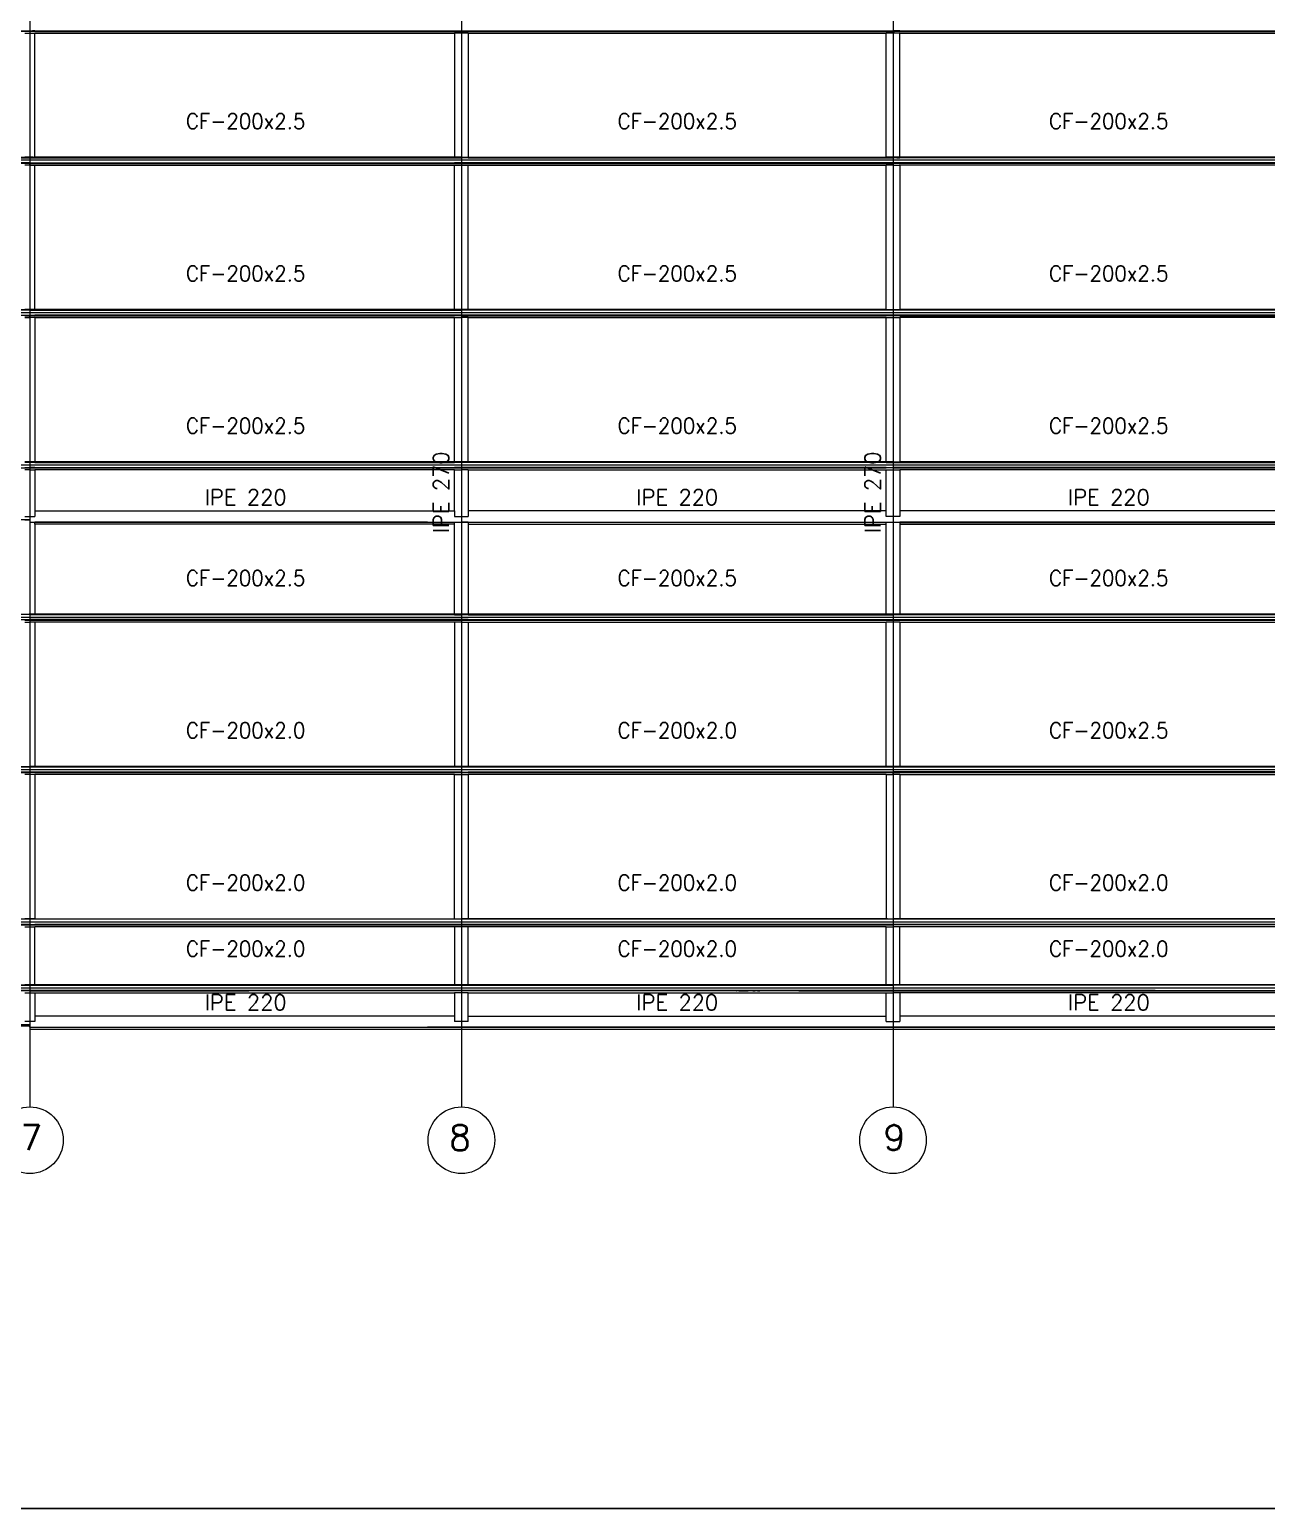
# Model space of a CAD drawing. Header units: millimetres. Extents: x 0 to 149, y -64 to 103.
# Drawn here: x 71.74 to 83.92, y -15.55 to -0.99 of the extents above; entities that cross this region are included whole.
import ezdxf
from ezdxf.enums import TextEntityAlignment as Align

# ---------------------------------------------------------------- set-up
doc = ezdxf.new("R2010")
doc.units = ezdxf.units.MM
for name, color, linetype, lineweight in [('BARRAS_DE_ACERO', 7, 'Continuous', 9), ('COTAS', 13, 'Continuous', 9), ('ejes', 251, 'Continuous', 0), ('REFERENCIA_DE_LAS_BARRAS', 2, 'Continuous', 9)]:
    doc.layers.add(name, color=color, linetype=linetype, lineweight=lineweight)
doc.styles.add('CYPETXT', font='romans__.ttf', dxfattribs={"height": 0.2})
doc.styles.get("Standard").update_dxf_attribs({"font": 'txt.shx'})

# ---------------------------------------------------------------- blocks, each defined once
blk = doc.blocks.new('DIN_A3')
blk.add_line((54.231, -15.551), (96.231, -15.551))

msp = doc.modelspace()

# ---------------------------------------------------------------- linework, layer by layer
at = {"layer": 'BARRAS_DE_ACERO'}
for p, q in [((71.741, -1.002), (69.253, -1.002)), ((69.253, -1.003), (75.992, -1.003)), ((69.363, -0.999), (71.741, -0.999)), ((71.741, -1.001), (69.363, -1.001)), ((71.788, -1.004), (69.363, -1.004)), ((71.741, -0.999), (71.764, -0.999)), ((71.788, -1.001), (71.741, -1.001)), ((76.053, -1.002), (71.741, -1.002)), ((71.788, -0.999), (71.764, -0.999)), ((71.788, -0.999), (80.241, -0.999)), ((71.788, -0.999), (71.788, -0.999)), ((71.788, -1.001), (80.203, -1.001)), ((71.788, -1.004), (75.991, -1.004)), ((75.991, -1.004), (76.055, -1.004)), ((75.992, -1.003), (76.019, -1.003)), ((76.055, -1.003), (76.019, -1.003)), ((76.053, -1.002), (80.241, -1.002)), ((80.241, -1.003), (76.055, -1.003)), ((76.055, -1.004), (80.242, -1.004)), ((80.203, -1.001), (80.241, -1.001)), ((80.305, -0.999), (80.241, -0.999)), ((80.241, -1.001), (80.241, -1.001)), ((80.305, -1.001), (80.241, -1.001)), ((80.241, -1.002), (80.305, -1.002)), ((80.241, -1.003), (80.269, -1.003)), ((80.242, -1.004), (80.252, -1.004)), ((80.305, -1.004), (80.252, -1.004)), ((80.269, -1.003), (80.305, -1.003)), ((80.305, -0.999), (84.418, -0.999)), ((84.418, -1.001), (80.305, -1.001)), ((80.305, -1.002), (84.428, -1.002)), ((80.305, -1.003), (84.428, -1.003)), ((80.305, -1.004), (84.428, -1.004)), ((71.788, -2.244), (71.788, -1.023)), ((75.92, -1.023), (75.92, -2.244)), ((75.991, -1.023), (75.92, -1.023)), ((76.055, -1.023), (75.991, -1.023)), ((76.055, -1.023), (80.17, -1.023)), ((76.055, -1.023), (76.055, -2.244)), ((80.241, -1.023), (80.17, -1.023)), ((80.305, -1.023), (84.418, -1.023)), ((71.738, -2.246), (69.363, -2.246)), ((69.363, -2.301), (71.738, -2.301)), ((69.363, -2.302), (71.738, -2.302)), ((71.738, -2.303), (71.657, -2.303)), ((71.738, -2.304), (71.658, -2.304)), ((71.735, -2.244), (71.688, -2.244)), ((71.688, -2.245), (71.738, -2.245)), ((71.735, -2.323), (71.688, -2.323)), ((71.738, -2.244), (71.733, -2.244)), ((71.738, -2.244), (71.735, -2.244)), ((71.738, -2.323), (71.735, -2.323)), ((71.738, -2.244), (71.738, -2.244)), ((71.738, -2.244), (71.738, -2.244)), ((71.738, -2.244), (71.775, -2.244)), ((71.738, -2.244), (71.738, -2.244)), ((71.738, -2.245), (71.765, -2.245)), ((71.738, -2.247), (71.738, -2.246)), ((71.738, -2.298), (71.741, -2.298)), ((71.738, -2.299), (71.738, -2.3)), ((71.738, -2.3), (71.788, -2.3)), ((71.738, -2.302), (71.738, -2.303)), ((71.738, -2.302), (71.738, -2.302)), ((71.738, -2.303), (71.738, -2.303)), ((71.741, -2.304), (71.738, -2.304)), ((71.738, -2.323), (71.738, -2.304)), ((71.738, -2.323), (71.738, -2.323)), ((71.739, -2.302), (75.991, -2.302)), ((71.741, -2.303), (71.739, -2.303)), ((71.741, -2.298), (75.92, -2.298)), ((71.788, -2.303), (71.741, -2.303)), ((71.741, -2.304), (71.788, -2.304)), ((71.765, -2.245), (75.954, -2.245)), ((71.769, -2.244), (71.788, -2.244)), ((71.775, -2.244), (71.783, -2.244)), ((71.788, -2.244), (71.783, -2.244)), ((75.987, -2.244), (71.788, -2.244)), ((71.788, -2.244), (71.788, -2.244)), ((71.788, -2.3), (75.92, -2.3)), ((71.788, -2.303), (71.81, -2.303)), ((71.788, -2.304), (75.991, -2.304)), ((71.788, -2.323), (75.92, -2.323)), ((71.788, -3.744), (71.788, -2.323)), ((71.81, -2.303), (76.035, -2.303)), ((75.92, -2.247), (75.947, -2.247)), ((75.985, -2.298), (75.92, -2.298)), ((75.92, -2.3), (80.205, -2.3)), ((75.92, -2.323), (75.991, -2.323)), ((76.055, -2.247), (75.947, -2.247)), ((75.954, -2.245), (76.055, -2.245)), ((76.055, -2.249), (75.985, -2.249)), ((75.985, -2.298), (75.986, -2.298)), ((80.232, -2.298), (75.986, -2.298)), ((75.987, -2.244), (76.055, -2.244)), ((76.035, -2.302), (75.991, -2.302)), ((75.991, -2.304), (80.072, -2.304)), ((75.991, -2.323), (76.055, -2.323)), ((80.293, -2.302), (76.035, -2.302)), ((76.035, -2.302), (76.035, -2.302)), ((76.035, -2.303), (78.786, -2.303)), ((76.055, -2.244), (76.055, -2.244)), ((76.055, -2.244), (80.17, -2.244)), ((80.23, -2.245), (76.055, -2.245)), ((76.055, -2.247), (80.241, -2.247)), ((76.055, -2.249), (80.241, -2.249)), ((76.055, -2.323), (80.17, -2.323)), ((76.055, -3.744), (76.055, -2.323)), ((80.072, -2.303), (78.786, -2.303)), ((80.241, -2.303), (80.072, -2.303)), ((80.072, -2.304), (80.073, -2.304)), ((80.073, -2.304), (80.241, -2.304)), ((80.235, -2.244), (80.17, -2.244)), ((80.235, -2.244), (80.17, -2.244)), ((80.235, -2.323), (80.17, -2.323)), ((80.235, -2.3), (80.205, -2.3)), ((80.24, -2.245), (80.23, -2.245)), ((80.232, -2.298), (80.235, -2.298)), ((80.235, -2.244), (80.241, -2.244)), ((80.235, -2.244), (80.241, -2.244)), ((80.235, -2.298), (80.236, -2.298)), ((80.235, -2.3), (80.241, -2.3)), ((80.241, -2.323), (80.235, -2.323)), ((80.241, -2.298), (80.236, -2.298)), ((80.24, -2.245), (80.241, -2.245)), ((80.305, -2.244), (80.241, -2.244)), ((80.241, -2.245), (80.305, -2.245)), ((80.241, -2.247), (80.277, -2.247)), ((80.276, -2.249), (80.241, -2.249)), ((80.241, -2.3), (80.25, -2.3)), ((80.283, -2.303), (80.241, -2.303)), ((80.283, -2.304), (80.241, -2.304)), ((80.241, -2.323), (80.305, -2.323)), ((80.276, -2.249), (80.276, -2.249)), ((80.276, -2.249), (80.305, -2.249)), ((80.283, -2.303), (80.283, -2.303)), ((80.303, -2.304), (80.283, -2.304)), ((84.488, -2.302), (80.293, -2.302)), ((80.303, -2.304), (80.305, -2.304)), ((80.303, -2.304), (80.303, -2.304)), ((84.428, -2.245), (80.305, -2.245)), ((84.488, -2.249), (80.305, -2.249)), ((80.305, -2.303), (84.488, -2.303)), ((84.321, -2.304), (80.305, -2.304)), ((71.735, -3.748), (69.363, -3.748)), ((71.732, -3.746), (71.735, -3.746)), ((71.735, -3.746), (71.738, -3.746)), ((71.735, -3.748), (71.738, -3.748)), ((71.738, -3.744), (71.741, -3.744)), ((71.738, -3.744), (71.738, -3.744)), ((71.738, -3.745), (71.741, -3.745)), ((71.738, -3.745), (71.738, -3.745)), ((71.738, -3.746), (71.738, -3.745)), ((71.738, -3.746), (71.738, -3.747)), ((71.738, -3.748), (71.738, -3.747)), ((71.738, -3.747), (71.741, -3.747)), ((71.738, -3.748), (71.738, -3.749)), ((71.738, -3.749), (71.741, -3.749)), ((71.788, -3.744), (71.741, -3.744)), ((71.788, -3.744), (71.741, -3.744)), ((71.788, -3.745), (71.741, -3.745)), ((71.788, -3.747), (71.741, -3.747)), ((71.741, -3.749), (71.788, -3.749)), ((75.983, -3.744), (71.788, -3.744)), ((75.92, -3.745), (71.788, -3.745)), ((75.92, -3.747), (71.788, -3.747)), ((71.788, -3.749), (75.92, -3.749)), ((75.985, -3.744), (75.92, -3.744)), ((75.92, -3.745), (75.985, -3.745)), ((75.922, -3.747), (75.92, -3.747)), ((75.92, -3.749), (75.991, -3.749)), ((75.985, -3.747), (75.922, -3.747)), ((75.985, -3.744), (75.983, -3.744)), ((75.985, -3.744), (75.985, -3.744)), ((75.985, -3.744), (75.987, -3.744)), ((75.985, -3.744), (75.991, -3.744)), ((75.986, -3.745), (75.985, -3.745)), ((75.991, -3.747), (75.985, -3.747)), ((75.986, -3.745), (75.991, -3.745)), ((76.041, -3.744), (75.987, -3.744)), ((76.055, -3.744), (75.991, -3.744)), ((80.289, -3.745), (75.991, -3.745)), ((75.991, -3.747), (75.996, -3.747)), ((76.055, -3.749), (75.991, -3.749)), ((76.055, -3.747), (75.996, -3.747)), ((76.051, -3.744), (76.047, -3.744)), ((80.17, -3.744), (76.051, -3.744)), ((80.305, -3.747), (76.055, -3.747)), ((80.305, -3.749), (76.055, -3.749)), ((80.17, -3.744), (84.491, -3.744)), ((80.289, -3.745), (80.295, -3.745)), ((80.305, -3.745), (80.295, -3.745)), ((84.418, -3.744), (80.305, -3.744)), ((80.305, -3.745), (84.548, -3.745)), ((80.305, -3.747), (84.558, -3.747)), ((84.558, -3.749), (80.305, -3.749)), ((71.738, -3.801), (69.363, -3.801)), ((71.738, -3.802), (71.688, -3.802)), ((71.688, -3.803), (71.735, -3.803)), ((71.688, -3.823), (71.735, -3.823)), ((71.735, -3.799), (71.734, -3.799)), ((71.738, -3.8), (71.738, -3.801)), ((71.738, -3.802), (71.738, -3.802)), ((71.739, -3.803), (71.738, -3.803)), ((71.738, -3.804), (71.741, -3.804)), ((71.738, -3.819), (71.738, -3.804)), ((71.738, -3.804), (71.738, -3.804)), ((71.738, -3.819), (71.738, -3.823)), ((71.738, -3.823), (71.741, -3.823)), ((71.741, -3.8), (71.739, -3.8)), ((71.741, -3.802), (71.739, -3.802)), ((71.741, -3.803), (71.739, -3.803)), ((71.741, -3.8), (71.788, -3.8)), ((71.741, -3.802), (71.748, -3.802)), ((71.741, -3.803), (71.788, -3.803)), ((71.788, -3.804), (71.741, -3.804)), ((71.788, -3.823), (71.741, -3.823)), ((71.748, -3.802), (71.788, -3.802)), ((75.985, -3.798), (71.788, -3.798)), ((75.983, -3.8), (71.788, -3.8)), ((71.788, -3.802), (75.921, -3.802)), ((75.92, -3.803), (71.788, -3.803)), ((71.788, -3.804), (75.921, -3.804)), ((71.788, -3.823), (75.92, -3.823)), ((75.921, -3.803), (75.92, -3.803)), ((75.92, -3.823), (75.991, -3.823)), ((75.921, -3.802), (75.981, -3.802)), ((75.921, -3.803), (75.921, -3.803)), ((75.921, -3.803), (75.922, -3.803)), ((75.988, -3.804), (75.921, -3.804)), ((75.922, -3.803), (75.985, -3.803)), ((75.985, -3.802), (75.981, -3.802)), ((75.985, -3.8), (75.983, -3.8)), ((75.985, -3.798), (75.988, -3.798)), ((75.988, -3.8), (75.985, -3.8)), ((75.985, -3.802), (75.986, -3.802)), ((75.988, -3.803), (75.985, -3.803)), ((75.988, -3.802), (75.986, -3.802)), ((84.485, -3.798), (75.988, -3.798)), ((75.988, -3.8), (80.305, -3.8)), ((80.235, -3.802), (75.988, -3.802)), ((75.988, -3.803), (75.991, -3.803)), ((75.991, -3.804), (75.988, -3.804)), ((75.991, -3.803), (80.17, -3.803)), ((75.991, -3.804), (76.055, -3.804)), ((76.055, -3.804), (80.17, -3.804)), ((76.055, -3.823), (80.17, -3.823)), ((80.235, -3.803), (80.17, -3.803)), ((80.235, -3.804), (80.17, -3.804)), ((80.305, -3.802), (80.235, -3.802)), ((80.241, -3.803), (80.235, -3.803)), ((80.235, -3.804), (80.238, -3.804)), ((80.241, -3.823), (80.235, -3.823)), ((80.241, -3.804), (80.238, -3.804)), ((80.305, -3.803), (80.241, -3.803)), ((80.305, -3.804), (80.241, -3.804)), ((80.241, -3.823), (80.305, -3.823)), ((80.305, -3.8), (84.418, -3.8)), ((80.305, -3.802), (84.418, -3.802)), ((80.305, -3.803), (84.418, -3.803)), ((80.305, -3.804), (84.418, -3.804)), ((71.735, -5.244), (71.688, -5.244)), ((71.688, -5.245), (71.735, -5.245)), ((71.688, -5.246), (71.738, -5.246)), ((71.738, -5.323), (71.688, -5.323)), ((71.733, -5.301), (71.738, -5.301)), ((71.733, -5.303), (71.736, -5.303)), ((71.735, -5.244), (71.738, -5.244)), ((71.735, -5.245), (71.738, -5.245)), ((71.735, -5.304), (71.738, -5.304)), ((71.741, -5.244), (71.738, -5.244)), ((71.738, -5.244), (71.738, -5.244)), ((71.738, -5.245), (71.741, -5.245)), ((71.738, -5.246), (71.738, -5.245)), ((71.738, -5.247), (71.741, -5.247)), ((71.738, -5.248), (71.738, -5.249)), ((71.738, -5.249), (71.741, -5.249)), ((71.741, -5.298), (71.738, -5.298)), ((71.738, -5.3), (71.738, -5.299)), ((71.738, -5.3), (75.92, -5.3)), ((71.738, -5.3), (71.738, -5.301)), ((71.738, -5.302), (75.991, -5.302)), ((71.738, -5.303), (71.738, -5.304)), ((71.738, -5.304), (76.034, -5.304)), ((71.738, -5.304), (71.738, -5.323)), ((71.738, -5.304), (71.738, -5.304)), ((71.738, -5.304), (71.738, -5.304)), ((71.738, -5.323), (71.788, -5.323)), ((71.738, -5.323), (71.738, -5.323)), ((71.741, -5.244), (71.788, -5.244)), ((71.788, -5.244), (71.741, -5.244)), ((71.741, -5.244), (71.741, -5.244)), ((71.788, -5.245), (71.741, -5.245)), ((71.788, -5.247), (71.741, -5.247)), ((71.788, -5.249), (71.741, -5.249)), ((71.788, -5.298), (71.741, -5.298)), ((71.788, -5.244), (75.92, -5.244)), ((80.17, -5.245), (71.788, -5.245)), ((75.92, -5.247), (71.788, -5.247)), ((71.788, -5.249), (75.92, -5.249)), ((71.788, -5.298), (72.388, -5.298)), ((71.788, -5.303), (75.991, -5.303)), ((80.17, -5.244), (75.92, -5.244)), ((75.92, -5.244), (75.991, -5.244)), ((75.985, -5.247), (75.92, -5.247)), ((80.17, -5.3), (75.92, -5.3)), ((75.985, -5.247), (76.049, -5.247)), ((76.055, -5.244), (75.991, -5.244)), ((75.991, -5.302), (76.034, -5.302)), ((76.033, -5.303), (75.991, -5.303)), ((76.055, -5.323), (75.991, -5.323)), ((76.033, -5.303), (76.034, -5.303)), ((76.034, -5.302), (80.17, -5.302)), ((80.17, -5.303), (76.034, -5.303)), ((76.034, -5.303), (76.034, -5.303)), ((76.034, -5.304), (80.17, -5.304)), ((80.17, -5.247), (76.049, -5.247)), ((80.17, -5.244), (76.055, -5.244)), ((80.17, -5.249), (76.055, -5.249)), ((76.055, -5.323), (76.055, -5.727)), ((80.241, -5.244), (80.17, -5.244)), ((80.17, -5.244), (80.241, -5.244)), ((80.17, -5.245), (80.241, -5.245)), ((80.17, -5.247), (80.241, -5.247)), ((80.17, -5.298), (80.235, -5.298)), ((80.17, -5.3), (80.235, -5.3)), ((84.418, -5.302), (80.17, -5.302)), ((80.235, -5.303), (80.17, -5.303)), ((84.418, -5.304), (80.17, -5.304)), ((80.17, -5.727), (80.17, -5.323)), ((80.235, -5.323), (80.305, -5.323)), ((80.241, -5.244), (80.305, -5.244)), ((80.241, -5.244), (80.305, -5.244)), ((80.247, -5.245), (80.241, -5.245)), ((80.241, -5.247), (80.305, -5.247)), ((80.247, -5.245), (80.305, -5.245)), ((84.418, -5.244), (80.305, -5.244)), ((80.305, -5.244), (84.484, -5.244)), ((84.479, -5.245), (80.305, -5.245)), ((84.485, -5.247), (80.305, -5.247)), ((80.305, -5.249), (84.491, -5.249)), ((71.738, -5.814), (69.363, -5.814)), ((71.688, -5.782), (71.788, -5.782)), ((71.688, -5.814), (71.738, -5.814)), ((71.738, -5.814), (71.738, -5.814)), ((71.788, -5.727), (71.788, -5.782)), ((75.92, -5.727), (75.92, -5.782)), ((75.92, -5.782), (75.991, -5.782)), ((75.991, -5.782), (76.055, -5.782)), ((80.17, -5.782), (80.17, -5.727)), ((80.305, -5.782), (80.17, -5.782)), ((71.738, -5.837), (71.738, -5.837)), ((71.741, -5.837), (71.738, -5.837)), ((71.741, -5.837), (71.788, -5.837)), ((75.652, -5.837), (71.788, -5.837)), ((71.788, -5.838), (75.92, -5.838)), ((71.788, -5.858), (71.788, -5.859)), ((75.92, -5.858), (71.788, -5.858)), ((71.788, -5.859), (71.788, -6.744)), ((75.92, -5.859), (71.788, -5.859)), ((75.652, -5.837), (76.055, -5.837)), ((75.92, -5.838), (75.92, -5.837)), ((75.92, -5.858), (75.92, -5.838)), ((75.92, -5.859), (75.92, -5.858)), ((75.92, -6.744), (75.92, -5.859)), ((76.055, -5.837), (75.991, -5.837)), ((76.055, -5.837), (84.428, -5.837)), ((76.055, -5.838), (80.17, -5.838)), ((76.055, -5.859), (80.17, -5.859)), ((80.17, -5.837), (80.305, -5.837)), ((80.17, -5.859), (80.17, -5.858)), ((80.17, -6.744), (80.17, -5.859)), ((80.305, -5.837), (80.305, -5.838)), ((80.305, -5.859), (80.305, -6.744)), ((71.738, -6.746), (69.363, -6.746)), ((71.735, -6.748), (69.363, -6.748)), ((71.737, -6.799), (69.363, -6.799)), ((71.688, -6.744), (71.735, -6.744)), ((71.735, -6.801), (71.688, -6.801)), ((71.688, -6.823), (71.735, -6.823)), ((71.689, -6.804), (71.738, -6.804)), ((71.709, -6.802), (71.738, -6.802)), ((71.738, -6.745), (71.73, -6.745)), ((71.738, -6.744), (71.731, -6.744)), ((71.735, -6.744), (71.738, -6.744)), ((71.735, -6.748), (71.738, -6.748)), ((71.735, -6.801), (71.735, -6.801)), ((71.738, -6.823), (71.735, -6.823)), ((71.737, -6.799), (71.738, -6.799)), ((71.741, -6.744), (71.738, -6.744)), ((71.738, -6.744), (71.738, -6.744)), ((71.738, -6.744), (71.738, -6.744)), ((71.738, -6.745), (71.738, -6.744)), ((71.738, -6.745), (71.738, -6.746)), ((71.738, -6.745), (71.74, -6.745)), ((71.738, -6.745), (71.738, -6.745)), ((71.738, -6.746), (71.738, -6.747)), ((75.92, -6.749), (71.738, -6.749)), ((71.738, -6.798), (71.741, -6.798)), ((71.738, -6.798), (71.738, -6.799)), ((71.738, -6.799), (71.738, -6.8)), ((71.739, -6.8), (71.738, -6.8)), ((71.738, -6.802), (71.741, -6.802)), ((71.738, -6.802), (71.738, -6.802)), ((71.738, -6.803), (71.738, -6.804)), ((71.741, -6.803), (71.738, -6.803)), ((71.738, -6.804), (71.738, -6.804)), ((71.738, -6.823), (71.738, -6.819)), ((71.74, -6.8), (71.739, -6.8)), ((71.74, -6.745), (71.788, -6.745)), ((71.74, -6.8), (71.741, -6.8)), ((71.759, -6.744), (71.741, -6.744)), ((72.388, -6.798), (71.741, -6.798)), ((71.741, -6.798), (71.741, -6.798)), ((71.788, -6.8), (71.741, -6.8)), ((71.788, -6.803), (71.741, -6.803)), ((71.741, -6.804), (71.787, -6.804)), ((71.788, -6.823), (71.741, -6.823)), ((71.788, -6.804), (71.787, -6.804)), ((75.92, -6.744), (71.788, -6.744)), ((71.788, -6.744), (71.788, -6.744)), ((75.92, -6.745), (71.788, -6.745)), ((71.788, -6.803), (80.304, -6.803)), ((71.788, -6.804), (75.92, -6.804)), ((71.788, -6.823), (71.788, -8.244)), ((75.92, -6.823), (71.788, -6.823)), ((75.92, -6.798), (72.388, -6.798)), ((75.991, -6.744), (75.92, -6.744)), ((75.92, -6.745), (84.418, -6.745)), ((75.92, -6.749), (75.985, -6.749)), ((76.055, -6.798), (75.92, -6.798)), ((76.055, -6.804), (75.92, -6.804)), ((75.92, -6.823), (75.92, -8.244)), ((75.985, -6.823), (75.92, -6.823)), ((75.921, -6.744), (75.991, -6.744)), ((75.922, -6.747), (76.055, -6.747)), ((75.922, -6.802), (80.172, -6.802)), ((76.055, -6.749), (75.985, -6.749)), ((75.991, -6.823), (75.985, -6.823)), ((80.17, -6.744), (75.991, -6.744)), ((75.991, -6.8), (76.055, -6.8)), ((75.991, -6.823), (76.055, -6.823)), ((80.17, -6.744), (76.055, -6.744)), ((80.17, -6.747), (76.055, -6.747)), ((76.055, -6.749), (80.17, -6.749)), ((76.055, -6.798), (80.17, -6.798)), ((80.17, -6.8), (76.055, -6.8)), ((76.055, -6.804), (80.305, -6.804)), ((76.055, -6.823), (80.17, -6.823)), ((76.055, -6.823), (76.055, -8.244)), ((84.418, -6.744), (80.17, -6.744)), ((80.17, -6.744), (80.235, -6.744)), ((80.235, -6.747), (80.17, -6.747)), ((80.17, -6.749), (80.235, -6.749)), ((80.17, -6.798), (80.171, -6.798)), ((80.305, -6.823), (80.17, -6.823)), ((80.17, -8.244), (80.17, -6.823)), ((80.171, -6.798), (84.429, -6.798)), ((80.171, -6.8), (80.305, -6.8)), ((80.172, -6.802), (80.226, -6.802)), ((80.305, -6.802), (80.226, -6.802)), ((80.305, -6.747), (80.235, -6.747)), ((84.418, -6.749), (80.235, -6.749)), ((80.304, -6.803), (80.305, -6.803)), ((80.305, -6.747), (84.418, -6.747)), ((88.202, -6.8), (80.305, -6.8)), ((80.305, -6.802), (84.418, -6.802)), ((80.305, -6.803), (84.491, -6.803)), ((80.305, -6.804), (84.418, -6.804)), ((80.305, -6.823), (84.418, -6.823)), ((80.305, -6.823), (80.305, -8.244)), ((69.253, -8.245), (71.741, -8.245)), ((71.741, -8.301), (69.254, -8.301)), ((69.305, -8.246), (71.741, -8.246)), ((69.363, -8.244), (71.735, -8.244)), ((71.688, -8.244), (71.741, -8.244)), ((71.741, -8.248), (71.688, -8.248)), ((71.741, -8.299), (71.688, -8.299)), ((71.735, -8.244), (71.741, -8.244)), ((71.741, -8.244), (71.788, -8.244)), ((71.741, -8.245), (71.788, -8.245)), ((71.741, -8.246), (71.788, -8.246)), ((71.741, -8.248), (71.788, -8.248)), ((71.741, -8.299), (71.788, -8.299)), ((71.788, -8.301), (71.741, -8.301)), ((75.92, -8.244), (71.788, -8.244)), ((71.788, -8.245), (75.991, -8.245)), ((71.788, -8.246), (75.92, -8.246)), ((71.788, -8.248), (75.92, -8.248)), ((73.388, -8.299), (71.788, -8.299)), ((71.788, -8.301), (75.92, -8.301)), ((75.92, -8.299), (73.388, -8.299)), ((74.564, -8.302), (75.92, -8.302)), ((75.991, -8.244), (75.92, -8.244)), ((75.988, -8.301), (75.92, -8.301)), ((75.92, -8.302), (75.991, -8.302)), ((75.991, -8.301), (75.988, -8.301)), ((75.99, -8.299), (75.991, -8.299)), ((76.055, -8.244), (75.991, -8.244)), ((76.055, -8.244), (75.991, -8.244)), ((75.991, -8.245), (76.055, -8.245)), ((75.991, -8.299), (76.055, -8.299)), ((75.991, -8.301), (76.055, -8.301)), ((76.055, -8.302), (75.991, -8.302)), ((76.055, -8.244), (80.17, -8.244)), ((76.055, -8.245), (80.17, -8.245)), ((80.234, -8.246), (76.055, -8.246)), ((76.055, -8.248), (80.235, -8.248)), ((80.238, -8.299), (76.055, -8.299)), ((80.235, -8.301), (76.055, -8.301)), ((76.055, -8.302), (80.238, -8.302)), ((80.235, -8.244), (80.17, -8.244)), ((80.17, -8.245), (80.228, -8.245)), ((80.228, -8.245), (80.235, -8.245)), ((80.234, -8.246), (80.235, -8.246)), ((80.238, -8.244), (80.235, -8.244)), ((80.238, -8.244), (80.235, -8.244)), ((80.238, -8.246), (80.235, -8.246)), ((80.235, -8.248), (80.238, -8.248)), ((80.237, -8.301), (80.235, -8.301)), ((80.237, -8.301), (80.238, -8.301)), ((80.238, -8.244), (80.238, -8.244)), ((80.238, -8.244), (80.238, -8.245)), ((84.418, -8.244), (80.238, -8.244)), ((80.238, -8.244), (80.238, -8.244)), ((80.238, -8.244), (80.305, -8.244)), ((80.238, -8.244), (80.238, -8.244)), ((80.238, -8.245), (84.458, -8.245)), ((80.238, -8.245), (80.238, -8.246)), ((80.238, -8.246), (80.238, -8.247)), ((80.238, -8.247), (80.305, -8.247)), ((80.238, -8.249), (80.305, -8.249)), ((80.238, -8.299), (80.238, -8.298)), ((84.491, -8.298), (80.238, -8.298)), ((80.238, -8.299), (80.238, -8.3)), ((80.238, -8.3), (84.428, -8.3)), ((80.238, -8.301), (80.238, -8.3)), ((80.238, -8.301), (80.238, -8.301)), ((80.238, -8.302), (80.238, -8.302)), ((80.238, -8.302), (80.238, -8.302)), ((80.238, -8.303), (80.238, -8.302)), ((80.239, -8.302), (80.241, -8.302)), ((80.241, -8.302), (84.42, -8.302)), ((84.418, -8.244), (80.305, -8.244)), ((84.485, -8.249), (80.305, -8.249)), ((69.287, -8.303), (71.741, -8.303)), ((71.788, -8.323), (71.688, -8.323)), ((71.788, -8.303), (71.741, -8.303)), ((71.788, -8.303), (75.92, -8.303)), ((75.92, -8.304), (71.788, -8.304)), ((75.991, -8.303), (75.92, -8.303)), ((75.92, -8.304), (75.991, -8.304)), ((75.92, -8.323), (76.055, -8.323)), ((75.991, -8.303), (76.055, -8.303)), ((75.991, -8.304), (76.055, -8.304)), ((76.055, -8.303), (77.188, -8.303)), ((78.528, -8.304), (76.055, -8.304)), ((76.055, -8.323), (76.055, -9.744)), ((80.17, -8.323), (76.055, -8.323)), ((80.17, -8.303), (77.188, -8.303)), ((78.528, -8.304), (79.265, -8.304)), ((79.326, -8.304), (79.265, -8.304)), ((79.328, -8.304), (79.326, -8.304)), ((79.419, -8.304), (79.388, -8.304)), ((79.451, -8.304), (79.419, -8.304)), ((79.483, -8.304), (79.451, -8.304)), ((79.515, -8.304), (79.483, -8.304)), ((79.515, -8.304), (79.548, -8.304)), ((79.581, -8.304), (79.548, -8.304)), ((79.614, -8.304), (79.581, -8.304)), ((79.648, -8.304), (79.614, -8.304)), ((79.682, -8.304), (79.648, -8.304)), ((79.928, -8.304), (79.892, -8.304)), ((80.037, -8.304), (79.928, -8.304)), ((80.039, -8.304), (80.037, -8.304)), ((80.171, -8.304), (80.039, -8.304)), ((80.17, -8.303), (80.171, -8.303)), ((80.17, -8.323), (80.17, -9.744)), ((80.17, -8.323), (80.235, -8.323)), ((80.238, -8.303), (80.171, -8.303)), ((80.235, -8.304), (80.171, -8.304)), ((80.235, -8.304), (80.238, -8.304)), ((80.238, -8.323), (80.235, -8.323)), ((80.238, -8.303), (80.238, -8.303)), ((80.238, -8.304), (80.238, -8.303)), ((80.238, -8.323), (80.238, -8.304)), ((84.428, -8.304), (80.238, -8.304)), ((80.238, -8.323), (80.238, -8.323)), ((80.305, -8.323), (80.238, -8.323)), ((84.428, -8.303), (80.305, -8.303)), ((80.305, -8.323), (80.305, -9.744)), ((84.491, -9.748), (69.363, -9.748)), ((71.788, -9.744), (71.688, -9.744)), ((71.688, -9.745), (75.997, -9.745)), ((71.722, -9.746), (80.17, -9.746)), ((71.727, -9.744), (71.788, -9.744)), ((71.788, -9.744), (75.997, -9.744)), ((75.92, -9.744), (76.055, -9.744)), ((76.055, -9.744), (75.997, -9.744)), ((75.997, -9.745), (80.17, -9.745)), ((76.055, -9.744), (80.17, -9.744)), ((80.17, -9.744), (76.055, -9.744)), ((80.17, -9.744), (80.235, -9.744)), ((80.182, -9.744), (80.17, -9.744)), ((80.17, -9.745), (80.241, -9.745)), ((80.17, -9.746), (80.241, -9.746)), ((80.182, -9.744), (80.241, -9.744)), ((80.241, -9.744), (80.235, -9.744)), ((80.305, -9.744), (80.241, -9.744)), ((80.241, -9.744), (80.247, -9.744)), ((80.252, -9.745), (80.241, -9.745)), ((80.305, -9.746), (80.241, -9.746)), ((80.247, -9.744), (80.252, -9.744)), ((80.252, -9.744), (84.438, -9.744)), ((80.305, -9.745), (80.252, -9.745)), ((84.418, -9.744), (80.305, -9.744)), ((84.434, -9.745), (80.305, -9.745)), ((84.438, -9.746), (80.305, -9.746)), ((71.741, -9.801), (66.853, -9.801)), ((66.853, -9.802), (71.741, -9.802)), ((66.853, -9.803), (71.741, -9.803)), ((69.253, -9.799), (71.788, -9.799)), ((71.688, -9.823), (71.741, -9.823)), ((71.741, -9.801), (71.788, -9.801)), ((71.741, -9.802), (71.788, -9.802)), ((71.741, -9.803), (71.788, -9.803)), ((71.741, -9.823), (71.788, -9.823)), ((75.92, -9.799), (71.788, -9.799)), ((71.788, -9.801), (75.991, -9.801)), ((71.788, -9.802), (80.17, -9.802)), ((71.788, -9.803), (80.235, -9.803)), ((71.788, -9.804), (80.241, -9.804)), ((75.92, -9.823), (71.788, -9.823)), ((71.788, -10.394), (71.788, -9.823)), ((75.991, -9.799), (75.92, -9.799)), ((75.92, -9.823), (75.92, -10.394)), ((76.055, -9.823), (75.92, -9.823)), ((84.418, -9.799), (75.991, -9.799)), ((75.991, -9.801), (76.018, -9.801)), ((76.055, -9.801), (76.018, -9.801)), ((84.418, -9.801), (76.055, -9.801)), ((80.17, -9.823), (76.055, -9.823)), ((80.305, -9.802), (80.17, -9.802)), ((80.17, -10.394), (80.17, -9.823)), ((80.17, -9.823), (80.241, -9.823)), ((80.235, -9.803), (80.241, -9.803)), ((84.418, -9.802), (80.305, -9.802)), ((84.418, -9.823), (80.305, -9.823)), ((66.853, -10.395), (71.741, -10.395)), ((66.853, -10.395), (71.741, -10.395)), ((66.853, -10.398), (71.741, -10.398)), ((71.741, -10.449), (70.255, -10.449)), ((71.741, -10.394), (71.688, -10.394)), ((75.991, -10.451), (71.688, -10.451)), ((78.697, -10.454), (71.688, -10.454)), ((71.735, -10.454), (71.688, -10.454)), ((71.688, -10.473), (71.788, -10.473)), ((71.735, -10.454), (71.788, -10.454)), ((71.741, -10.394), (71.788, -10.394)), ((71.788, -10.395), (71.741, -10.395)), ((71.741, -10.395), (71.788, -10.395)), ((71.741, -10.398), (71.788, -10.398)), ((71.741, -10.449), (71.788, -10.449)), ((75.92, -10.394), (71.788, -10.394)), ((71.788, -10.395), (75.92, -10.395)), ((75.92, -10.395), (71.788, -10.395)), ((71.788, -10.397), (75.92, -10.397)), ((71.788, -10.398), (75.985, -10.398)), ((73.394, -10.449), (71.788, -10.449)), ((71.788, -10.454), (73.894, -10.454)), ((71.788, -10.473), (75.92, -10.473)), ((71.788, -10.473), (71.788, -10.703)), ((75.991, -10.454), (73.894, -10.454)), ((75.92, -10.394), (75.985, -10.394)), ((80.241, -10.395), (75.92, -10.395)), ((75.92, -10.395), (75.931, -10.395)), ((75.92, -10.397), (80.241, -10.397)), ((75.92, -10.452), (75.985, -10.452)), ((80.224, -10.395), (75.931, -10.395)), ((75.991, -10.398), (75.985, -10.398)), ((76.055, -10.452), (75.985, -10.452)), ((75.991, -10.398), (80.241, -10.398)), ((75.991, -10.449), (76.055, -10.449)), ((78.634, -10.454), (75.991, -10.454)), ((80.17, -10.394), (76.055, -10.394)), ((80.19, -10.449), (76.055, -10.449)), ((80.17, -10.451), (76.055, -10.451)), ((80.17, -10.452), (76.055, -10.452)), ((76.055, -10.473), (80.17, -10.473)), ((79.31, -10.454), (78.634, -10.454)), ((78.697, -10.454), (78.699, -10.454)), ((78.721, -10.454), (78.699, -10.454)), ((78.764, -10.454), (78.811, -10.454)), ((78.834, -10.454), (78.811, -10.454)), ((78.857, -10.454), (78.834, -10.454)), ((78.857, -10.454), (78.88, -10.454)), ((78.902, -10.454), (78.88, -10.454)), ((78.902, -10.454), (78.926, -10.454)), ((79.281, -10.454), (78.926, -10.454)), ((79.317, -10.454), (79.281, -10.454)), ((79.31, -10.454), (80.305, -10.454)), ((79.593, -10.454), (79.317, -10.454)), ((80.17, -10.454), (79.714, -10.454)), ((80.17, -10.394), (80.241, -10.394)), ((80.18, -10.451), (80.17, -10.451)), ((80.17, -10.452), (80.241, -10.452)), ((80.29, -10.454), (80.17, -10.454)), ((80.18, -10.451), (80.238, -10.451)), ((80.238, -10.449), (80.19, -10.449)), ((80.305, -10.473), (80.235, -10.473)), ((80.238, -10.449), (80.241, -10.449)), ((80.241, -10.451), (80.238, -10.451)), ((80.305, -10.394), (80.241, -10.394)), ((80.305, -10.395), (80.241, -10.395)), ((80.305, -10.397), (80.241, -10.397)), ((84.491, -10.398), (80.241, -10.398)), ((80.305, -10.449), (80.241, -10.449)), ((80.305, -10.451), (80.241, -10.451)), ((80.305, -10.452), (80.241, -10.452)), ((80.305, -10.454), (80.29, -10.454)), ((84.418, -10.394), (80.305, -10.394)), ((80.305, -10.395), (84.428, -10.395)), ((80.305, -10.395), (84.548, -10.395)), ((84.548, -10.397), (80.305, -10.397)), ((82.821, -10.449), (80.305, -10.449)), ((81.451, -10.451), (80.305, -10.451)), ((80.305, -10.452), (84.418, -10.452)), ((80.305, -10.454), (84.418, -10.454)), ((84.418, -10.454), (80.305, -10.454)), ((80.305, -10.454), (80.305, -10.454)), ((80.305, -10.473), (80.305, -10.703)), ((84.418, -10.473), (80.305, -10.473)), ((81.451, -10.451), (84.418, -10.451)), ((82.821, -10.449), (84.418, -10.449)), ((71.788, -10.757), (71.688, -10.757)), ((75.92, -10.703), (75.92, -10.757)), ((76.055, -10.757), (75.92, -10.757)), ((76.055, -10.757), (76.055, -10.703)), ((80.17, -10.757), (80.17, -10.703)), ((80.17, -10.757), (80.305, -10.757)), ((71.738, -10.79), (71.738, -10.801)), ((71.738, -10.801), (71.738, -10.801)), ((71.738, -10.812), (75.652, -10.812)), ((71.738, -10.813), (71.738, -10.812)), ((71.738, -10.813), (71.738, -10.833)), ((84.488, -10.834), (71.738, -10.834)), ((75.988, -10.812), (75.652, -10.812)), ((80.238, -10.812), (75.988, -10.812))]:
    msp.add_line(p, q, dxfattribs=at)
for points in [[(71.688, -1.023), (71.741, -1.023), (71.788, -1.023), (75.92, -1.023)], [(75.985, -2.244), (75.991, -2.244), (76.055, -2.244), (80.17, -2.244), (80.17, -1.023)], [(80.305, -2.244), (80.305, -1.023), (80.241, -1.023)], [(80.305, -2.244), (84.418, -2.244), (84.418, -1.023)], [(69.363, -2.248), (71.738, -2.248), (71.738, -2.249), (71.788, -2.249)], [(71.738, -2.298), (71.738, -2.299), (69.363, -2.299)], [(71.769, -2.244), (71.738, -2.244), (71.738, -2.245)], [(71.738, -2.245), (71.738, -2.245), (71.738, -2.246)], [(75.92, -2.247), (71.738, -2.247), (71.738, -2.248)], [(71.738, -2.3), (71.738, -2.301), (71.738, -2.302), (71.739, -2.302)], [(71.738, -2.304), (71.738, -2.304), (71.738, -2.303), (71.739, -2.303)], [(71.738, -2.323), (71.741, -2.323), (71.788, -2.323)], [(71.788, -2.244), (75.92, -2.244), (75.985, -2.244)], [(71.788, -2.249), (75.92, -2.249), (75.985, -2.249)], [(71.788, -3.744), (75.92, -3.744), (75.92, -2.323)], [(76.055, -3.744), (80.17, -3.744), (80.17, -2.323)], [(84.488, -2.244), (80.305, -2.244), (80.241, -2.244)], [(80.25, -2.3), (84.488, -2.3), (84.488, -2.299), (84.488, -2.298), (80.241, -2.298)], [(84.488, -2.247), (80.305, -2.247), (80.277, -2.247)], [(80.305, -2.303), (80.302, -2.303), (80.283, -2.303)], [(84.418, -2.323), (80.305, -2.323), (80.305, -3.744)], [(69.363, -3.745), (71.738, -3.745), (71.738, -3.744), (71.741, -3.744)], [(71.688, -3.744), (71.738, -3.744), (71.738, -3.744), (71.738, -3.744), (71.688, -3.744)], [(76.041, -3.744), (76.044, -3.744), (76.047, -3.744)], [(80.17, -3.744), (80.241, -3.744), (80.305, -3.744)], [(71.688, -3.804), (71.738, -3.804), (71.738, -3.803)], [(71.735, -3.799), (71.738, -3.799), (71.738, -3.798), (71.741, -3.798), (71.788, -3.798)], [(71.738, -3.803), (71.738, -3.803), (71.735, -3.803)], [(71.735, -3.823), (71.738, -3.823), (71.738, -3.823)], [(71.738, -3.799), (71.738, -3.8), (71.739, -3.8)], [(71.738, -3.802), (71.738, -3.801), (71.738, -3.801)], [(71.739, -3.802), (71.738, -3.802), (71.738, -3.802), (71.738, -3.803)], [(71.788, -3.823), (71.788, -5.244), (75.92, -5.244), (75.92, -3.823)], [(76.055, -5.244), (76.055, -3.823), (75.991, -3.823)], [(80.17, -5.244), (80.17, -3.823), (80.235, -3.823)], [(84.418, -3.823), (80.305, -3.823), (80.305, -5.244)], [(69.311, -5.304), (69.363, -5.304), (71.735, -5.304)], [(71.738, -5.246), (71.738, -5.247), (71.738, -5.248), (71.688, -5.248)], [(71.688, -5.299), (71.738, -5.299), (71.738, -5.298)], [(71.738, -5.244), (71.738, -5.244), (71.727, -5.244)], [(71.733, -5.302), (71.738, -5.302), (71.738, -5.302), (71.738, -5.301)], [(71.736, -5.303), (71.738, -5.303), (71.738, -5.302)], [(71.738, -5.245), (71.738, -5.245), (71.738, -5.244)], [(71.738, -5.244), (71.738, -5.244), (71.741, -5.244)], [(71.738, -5.303), (71.738, -5.303), (71.739, -5.303), (71.788, -5.303)], [(71.788, -5.727), (75.92, -5.727), (75.92, -5.323), (75.991, -5.323)], [(75.92, -5.323), (71.788, -5.323), (71.788, -5.727)], [(72.388, -5.298), (75.92, -5.298), (80.17, -5.298)], [(76.055, -5.249), (75.985, -5.249), (75.92, -5.249)], [(76.055, -5.323), (80.17, -5.323), (80.235, -5.323)], [(80.17, -5.249), (80.241, -5.249), (80.305, -5.249)], [(84.418, -5.298), (80.305, -5.298), (80.238, -5.298), (80.235, -5.298)], [(84.491, -5.3), (84.428, -5.3), (84.418, -5.3), (80.238, -5.3), (80.235, -5.3)], [(80.235, -5.303), (84.418, -5.303), (84.428, -5.303)], [(84.428, -5.727), (84.428, -5.323), (84.418, -5.323), (80.305, -5.323), (80.305, -5.727)], [(71.738, -5.814), (71.738, -5.837), (71.788, -5.837)], [(80.17, -5.727), (76.055, -5.727), (76.055, -5.782)], [(84.418, -5.727), (80.305, -5.727), (80.305, -5.782)], [(71.788, -5.858), (71.788, -5.838), (71.788, -5.837)], [(75.92, -5.837), (75.984, -5.837), (75.991, -5.837)], [(76.055, -5.858), (76.055, -5.859), (76.055, -6.744), (75.991, -6.744)], [(76.055, -5.837), (76.055, -5.838), (76.055, -5.858)], [(76.055, -5.858), (80.17, -5.858), (80.17, -5.838), (80.17, -5.837)], [(84.418, -5.838), (80.305, -5.838), (80.305, -5.858)], [(71.738, -6.801), (71.738, -6.802), (71.738, -6.802), (71.738, -6.803), (71.738, -6.803), (71.69, -6.803)], [(71.735, -6.801), (71.738, -6.801), (71.738, -6.8)], [(71.788, -6.744), (71.738, -6.744), (71.738, -6.744)], [(75.922, -6.747), (71.738, -6.747), (71.738, -6.748), (71.738, -6.749)], [(71.741, -6.804), (71.738, -6.804), (71.738, -6.819)], [(71.741, -6.823), (71.738, -6.823), (71.738, -6.823)], [(75.922, -6.802), (71.788, -6.802), (71.741, -6.802)], [(71.759, -6.744), (71.788, -6.744), (75.921, -6.744)], [(75.991, -6.8), (75.921, -6.8), (71.788, -6.8)], [(80.17, -6.8), (80.171, -6.8), (80.171, -6.8)], [(84.418, -6.744), (80.305, -6.744), (80.235, -6.744)], [(66.805, -8.302), (71.688, -8.302), (71.741, -8.302)], [(75.991, -8.244), (71.788, -8.244), (71.741, -8.244)], [(74.564, -8.302), (71.788, -8.302), (71.741, -8.302)], [(75.92, -8.246), (75.991, -8.246), (76.055, -8.246)], [(76.055, -8.248), (75.991, -8.248), (75.92, -8.248)], [(75.99, -8.299), (75.988, -8.299), (75.92, -8.299)], [(80.235, -8.244), (80.17, -8.244), (76.055, -8.244)], [(80.238, -8.245), (80.238, -8.245), (80.235, -8.245)], [(80.238, -8.249), (80.238, -8.248), (80.238, -8.247)], [(80.239, -8.302), (80.238, -8.302), (80.238, -8.301)], [(80.305, -8.247), (84.43, -8.247), (84.491, -8.247)], [(71.788, -8.304), (71.741, -8.304), (69.308, -8.304)], [(75.92, -8.323), (71.788, -8.323), (71.788, -9.744)], [(71.788, -9.744), (75.92, -9.744), (75.92, -8.323)], [(79.328, -8.304), (79.357, -8.304), (79.388, -8.304)], [(79.682, -8.304), (79.716, -8.304), (79.75, -8.304), (79.785, -8.304), (79.821, -8.304), (79.856, -8.304), (79.892, -8.304)], [(80.305, -8.303), (80.238, -8.303), (80.238, -8.303)], [(80.238, -8.304), (80.238, -8.304), (80.238, -8.304)], [(80.305, -8.323), (84.418, -8.323), (84.428, -8.323), (84.428, -9.744)], [(66.853, -9.804), (71.741, -9.804), (71.788, -9.804)], [(75.985, -10.394), (76.055, -10.394), (76.055, -9.823)], [(84.418, -9.803), (80.305, -9.803), (80.241, -9.803)], [(84.418, -9.804), (80.305, -9.804), (80.241, -9.804)], [(80.305, -10.394), (80.305, -9.823), (80.241, -9.823)], [(66.853, -10.397), (71.741, -10.397), (71.788, -10.397)], [(69.363, -10.452), (71.688, -10.452), (75.92, -10.452)], [(75.991, -10.449), (75.988, -10.449), (73.394, -10.449)], [(76.055, -10.703), (76.055, -10.473), (75.92, -10.473), (75.92, -10.703)], [(75.991, -10.451), (76.001, -10.451), (76.055, -10.451)], [(76.055, -10.703), (80.17, -10.703), (80.17, -10.473), (80.235, -10.473)], [(78.721, -10.454), (78.743, -10.454), (78.764, -10.454)], [(79.593, -10.454), (79.623, -10.454), (79.653, -10.454), (79.684, -10.454), (79.714, -10.454)], [(80.224, -10.395), (80.241, -10.395), (80.241, -10.395), (80.305, -10.395)], [(75.92, -10.703), (71.788, -10.703), (71.788, -10.757)], [(84.418, -10.703), (80.305, -10.703), (80.305, -10.757)], [(71.738, -10.79), (56.958, -10.79), (56.958, -10.801)], [(71.738, -10.812), (71.738, -10.801), (56.958, -10.801)], [(71.738, -10.801), (56.958, -10.801), (56.958, -10.801)], [(71.738, -10.79), (71.738, -10.789), (69.308, -10.789)], [(71.738, -10.813), (84.488, -10.813), (84.488, -10.812), (80.238, -10.812)], [(84.488, -10.833), (71.738, -10.833), (71.738, -10.834)]]:
    msp.add_lwpolyline(points, dxfattribs=at)
msp.add_lwpolyline([(84.418, -5.858), (80.305, -5.858), (80.305, -5.859), (84.418, -5.859), (84.418, -5.858)], close=True, dxfattribs=at)
at = {"layer": 'COTAS'}
for centre in [(71.738, -11.925), (75.988, -11.925), (80.238, -11.925)]:
    msp.add_circle(centre, 0.328, dxfattribs=at)
at = {"layer": 'ejes'}
for p, q in [((71.738, 9.524), (71.738, -11.597)), ((75.988, 9.524), (75.988, -11.597)), ((80.238, 9.524), (80.238, -11.597)), ((93.964, -2.273), (56.4, -2.273)), ((56.4, -3.773), (93.959, -3.773)), ((56.699, -5.273), (93.964, -5.273)), ((56.699, -6.773), (93.964, -6.773)), ((56.699, -8.273), (93.964, -8.273)), ((56.699, -9.773), (93.964, -9.773)), ((56.699, -10.424), (93.98, -10.424))]:
    msp.add_line(p, q, dxfattribs=at)

# ---------------------------------------------------------------- block references
msp.add_blockref('DIN_A3', (0, 0))

# ---------------------------------------------------------------- texts
at = {"layer": 'COTAS', "char_height": 0.25, "attachment_point": 1}
for s, insert in [('7', (71.645, -11.774)), ('9', (80.145, -11.774))]:
    msp.add_mtext_dynamic_manual_height_columns(s, width=0.27656, gutter_width=12.5, heights=[0], dxfattribs=dict(at, insert=insert))
at = {"layer": 'COTAS', "extrusion": (0, 0, -1), "insert": (76.081, -11.774), "char_height": 0.25, "attachment_point": 1, "text_direction": (-1, 0, 0)}
msp.add_mtext_dynamic_manual_height_columns('8', width=0.27656, gutter_width=12.5, heights=[0], dxfattribs=at)
at = {"layer": 'REFERENCIA_DE_LAS_BARRAS', "style": 'CYPETXT'}
for s, width, p, p2 in [('CF-200x2.5', 0.812558, (73.275, -1.965), (74.451, -1.965)), ('CF-200x2.5', 0.812558, (77.525, -1.965), (78.701, -1.965)), ('CF-200x2.5', 0.812558, (81.775, -1.965), (82.951, -1.965)), ('CF-200x2.5', 0.812558, (73.275, -3.465), (74.451, -3.465)), ('CF-200x2.5', 0.812558, (77.525, -3.465), (78.701, -3.465)), ('CF-200x2.5', 0.812558, (81.775, -3.465), (82.951, -3.465)), ('CF-200x2.5', 0.812558, (73.275, -4.965), (74.451, -4.965)), ('CF-200x2.5', 0.812558, (77.525, -4.965), (78.701, -4.965)), ('CF-200x2.5', 0.812558, (81.775, -4.965), (82.951, -4.965)), ('IPE 220', 0.843848, (73.46, -5.669), (74.266, -5.669)), ('IPE 220', 0.843848, (77.71, -5.669), (78.516, -5.669)), ('IPE 220', 0.843848, (81.96, -5.669), (82.766, -5.669)), ('CF-200x2.5', 0.812558, (73.275, -6.465), (74.451, -6.465)), ('CF-200x2.5', 0.812558, (77.525, -6.465), (78.701, -6.465)), ('CF-200x2.5', 0.812558, (81.775, -6.465), (82.951, -6.465)), ('CF-200x2.0', 0.812558, (73.275, -7.965), (74.451, -7.965)), ('CF-200x2.0', 0.812558, (77.525, -7.965), (78.701, -7.965)), ('CF-200x2.5', 0.812558, (81.775, -7.965), (82.951, -7.965)), ('CF-200x2.0', 0.812558, (73.275, -9.465), (74.451, -9.465)), ('CF-200x2.0', 0.812558, (77.525, -9.465), (78.701, -9.465)), ('CF-200x2.0', 0.812558, (81.775, -9.465), (82.951, -9.465)), ('CF-200x2.0', 0.812558, (73.275, -10.116), (74.451, -10.116)), ('CF-200x2.0', 0.812558, (77.525, -10.116), (78.701, -10.116)), ('CF-200x2.0', 0.812558, (81.775, -10.116), (82.951, -10.116)), ('IPE 220', 0.843848, (73.46, -10.644), (74.266, -10.644)), ('IPE 220', 0.843848, (77.71, -10.644), (78.516, -10.644)), ('IPE 220', 0.843848, (81.96, -10.644), (82.766, -10.644))]:
    msp.add_text(s, height=0.1533, dxfattribs=dict(at, width=width)).set_placement(p, p2, align=Align.FIT)
at = {"layer": 'REFERENCIA_DE_LAS_BARRAS', "style": 'CYPETXT', "width": 0.843848}
for p, p2 in [((75.864, -5.947), (75.864, -5.142)), ((80.114, -5.947), (80.114, -5.142))]:
    msp.add_text('IPE 270', height=0.1533, rotation=90, dxfattribs=at).set_placement(p, p2, align=Align.FIT)

doc.saveas('drawing.dxf')
